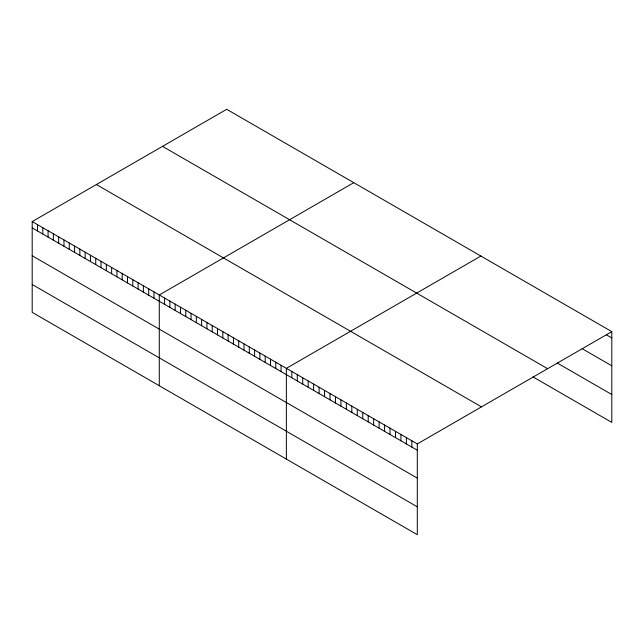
<?xml version="1.0" encoding="UTF-8"?>
<svg xmlns="http://www.w3.org/2000/svg" width="644" height="644" viewBox="0 0 644 644"><rect width="100%" height="100%" fill="white"/><g stroke="black" fill="none" stroke-linecap="round" stroke-linejoin="round"><path stroke-width="0.97" d="M32.2 221.592L417.304 443.933L417.304 534.697L32.2 312.364L32.2 221.592L226.696 109.303L611.8 331.636L611.8 422.408L533.087 376.957M353.781 182.671L159.285 294.968L159.285 385.732M480.867 256.046L286.371 368.336L286.371 459.1M417.304 443.933L611.8 331.636M606.342 334.8L611.8 337.947M582.184 348.718L611.8 365.816M557.245 363.039L611.8 394.531M162.513 146.357L547.617 368.698M96.383 184.538L481.487 406.871M32.2 227.904L417.304 450.236M32.2 255.773L417.304 478.114M32.2 284.487L417.304 506.828M411.846 440.778L411.846 447.089M406.388 437.63L406.388 443.941M400.938 434.483L400.938 440.794M395.48 431.335L395.48 437.638M390.023 428.18L390.023 434.491M384.565 425.032L384.565 431.343M379.115 421.884L379.115 428.196M373.657 418.737L373.657 425.04M368.199 415.581L368.199 421.892M362.749 412.434L362.749 418.745M357.291 409.286L357.291 415.589M351.833 406.131L351.833 412.442M346.375 402.983L346.375 409.294M340.926 399.835L340.926 406.147M335.468 396.688L335.468 402.991M330.01 393.532L330.01 399.844M324.56 390.385L324.56 396.696M319.102 387.237L319.102 393.54M313.644 384.09L313.644 390.393M308.186 380.934L308.186 387.245M302.736 377.787L302.736 384.098M297.278 374.639L297.278 380.942M291.821 371.483L291.821 377.795M281.074 365.277L281.074 371.588M275.777 362.226L275.777 368.529M270.48 359.167L270.48 365.478M265.183 356.108L265.183 362.419M259.894 353.049L259.894 359.36M254.597 349.998L254.597 356.301M249.3 346.939L249.3 353.242M244.004 343.88L244.004 350.191M238.715 340.821L238.715 347.132M233.418 337.762L233.418 344.073M228.121 334.711L228.121 341.014M222.824 331.652L222.824 337.963M217.527 328.593L217.527 334.904M212.238 325.534L212.238 331.845M206.941 322.483L206.941 328.786M201.644 319.424L201.644 325.735M196.348 316.365L196.348 322.676M191.051 313.306L191.051 319.617M185.762 310.255L185.762 316.558M180.465 307.196L180.465 313.507M175.168 304.137L175.168 310.448M169.871 301.078L169.871 307.389M164.582 298.027L164.582 304.33M153.988 291.909L153.988 298.22M148.692 288.85L148.692 295.161M143.395 285.791L143.395 292.102M138.106 282.74L138.106 289.043M132.809 279.681L132.809 285.992M127.512 276.622L127.512 282.933M122.215 273.563L122.215 279.874M116.926 270.512L116.926 276.815M111.629 267.453L111.629 273.764M106.332 264.394L106.332 270.705M101.036 261.335L101.036 267.646M95.739 258.284L95.739 264.587M90.45 255.225L90.45 261.528M85.153 252.166L85.153 258.477M79.856 249.107L79.856 255.418M74.559 246.048L74.559 252.359M69.262 242.997L69.262 249.3M63.973 239.938L63.973 246.249M58.676 236.879L58.676 243.191M53.38 233.82L53.38 240.132M48.083 230.769L48.083 237.073M42.794 227.71L42.794 234.022M37.497 224.651L37.497 230.963"/></g></svg>
